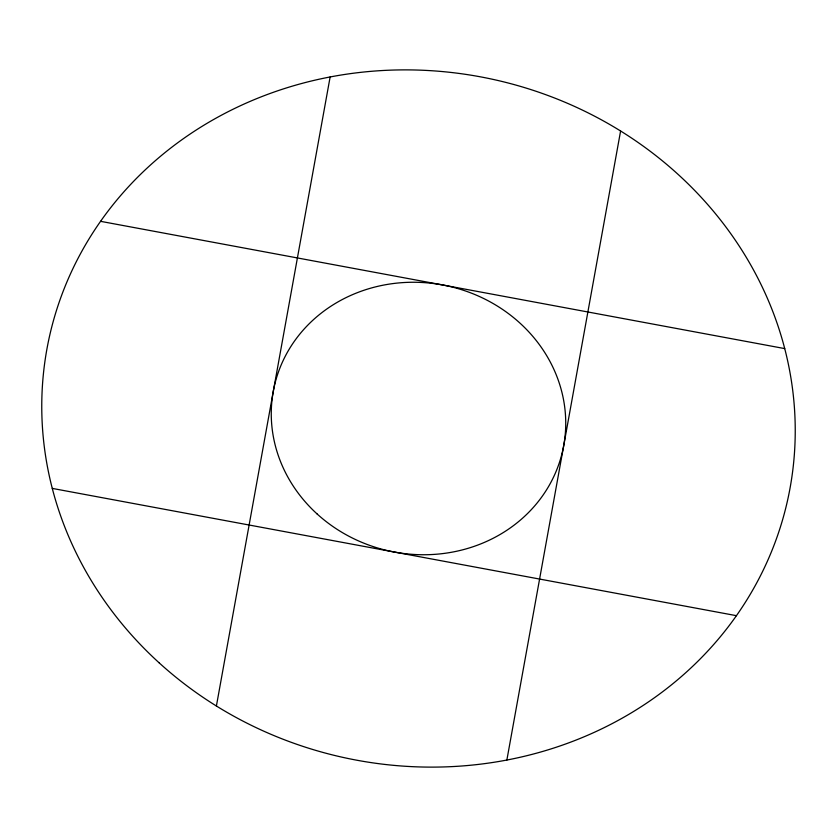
<?xml version="1.0" encoding="UTF-8"?>
<svg xmlns="http://www.w3.org/2000/svg" width="837" height="837" viewBox="0 0 837 837"><rect width="100%" height="100%" fill="white"/><g stroke="black" fill="none" stroke-linecap="round" stroke-linejoin="round"><path stroke-width="1.26" d="M216.396 706.009L330.134 76.952M506.866 760.048L620.604 130.99M100.566 221.324L784.729 348.6M52.271 488.4L736.434 615.676M317.097 513.949A147.741 135.688 12.1 0 0 561.648 454.972A147.741 135.688 12.1 0 0 376.755 286.578A147.741 135.688 12.1 0 0 317.097 513.949M159.03 662.726A378.042 347.209 12.1 0 0 784.782 511.836A378.042 347.209 12.1 0 0 311.688 80.938A378.042 347.209 12.1 0 0 159.03 662.726"/></g></svg>
